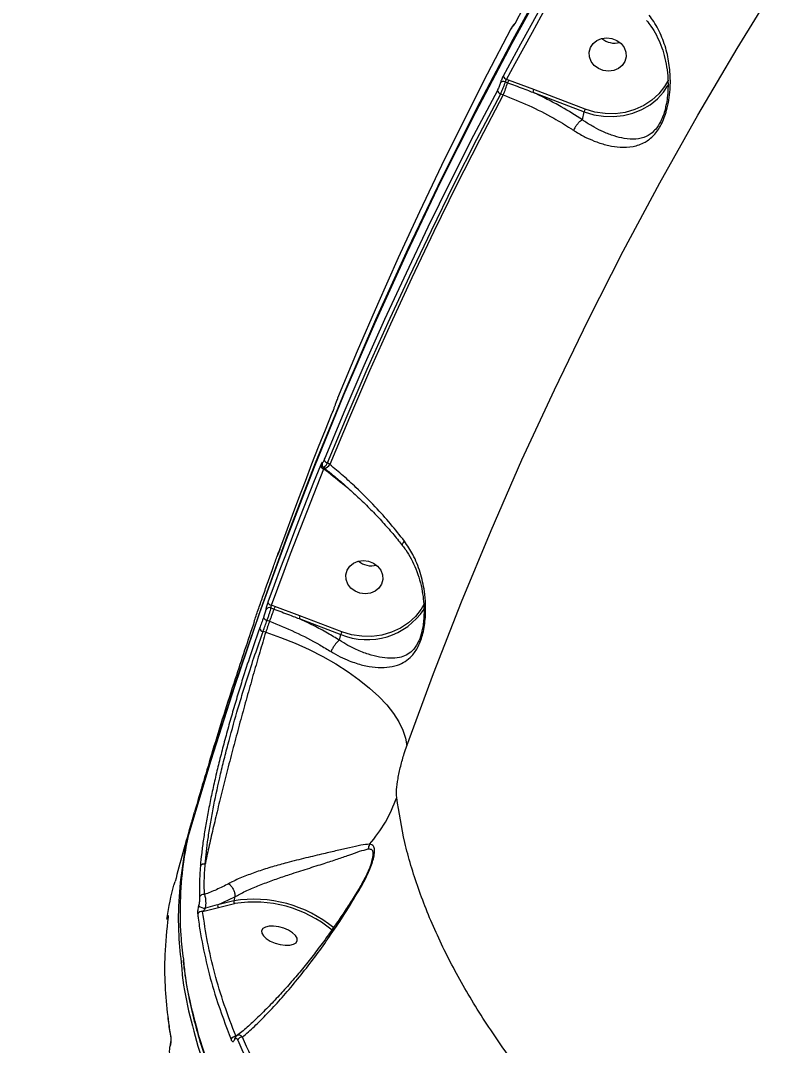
# Model space of a CAD drawing. Header units: millimetres. Extents: x -6879 to 7341, y -8047 to 7187.
# Drawn here: x -1430 to -1243.7, y 3302.8 to 3551.1 of the extents above; entities that cross this region are included whole.
import ezdxf

# ---------------------------------------------------------------- set-up
doc = ezdxf.new("R2010")
doc.units = ezdxf.units.MM
for name, color, linetype in [('DIKOM_ОБЪЕКТ', 7, 'Continuous'), ('DIKOM_РАЗМЕР_ЗОНА', 7, 'Continuous'), ('DIKOM_РАЗМЕР_ОБЪЕКТА', 7, 'Continuous')]:
    doc.layers.add(name, color=color, linetype=linetype)
doc.styles.add('style1', font='arial.ttf', dxfattribs={"width": 0.8})
doc.dimstyles.new('1-50', dxfattribs={"dimtxt": 300, "dimasz": 200, "dimexe": 100, "dimexo": 0, "dimgap": 100, "dimtad": 0, "dimdec": 0, "dimtxsty": 'style1', "dimcen": 0, "dimclrd": 7, "dimclre": 7, "dimadec": 1, "dimazin": 2, "dimtfac": 1, "dimtdec": 0, "dimtmove": 1, "dimatfit": 3, "dimfxl": 0, "dimlwd": 25, "dimlwe": 18, "dimarcsym": 0})

# ---------------------------------------------------------------- blocks, each defined once
blk = doc.blocks.new('*D20')
at = {"layer": 'Defpoints', "color": 0, "transparency": 16777216}
for p in [(-335.47, 4138.44), (-5198.79, -5966.88), (-1568.13, -5966.88)]:
    blk.add_point(p, dxfattribs=at)
at = {"layer": 'DIKOM_РАЗМЕР_ОБЪЕКТА', "color": 7, "lineweight": 18, "transparency": 16777216}
for p, q in [((-335.47, 4138.44), (-5298.79, 4138.44)), ((-1568.13, -5966.88), (-5298.79, -5966.88))]:
    blk.add_line(p, q, dxfattribs=at)
at = {"layer": 'DIKOM_РАЗМЕР_ОБЪЕКТА', "color": 7, "lineweight": 25, "transparency": 16777216}
for p, q in [((-5198.79, 3938.44), (-5198.79, -81.84)), ((-5198.79, -5766.88), (-5198.79, -1161.62))]:
    blk.add_line(p, q, dxfattribs=at)
at = {"layer": 'DIKOM_РАЗМЕР_ОБЪЕКТА', "color": 7, "transparency": 16777216}
for points in [[(-5232.12, 3938.44), (-5165.46, 3938.44), (-5198.79, 4138.44)], [(-5232.12, -5766.88), (-5165.46, -5766.88), (-5198.79, -5966.88)]]:
    blk.add_solid(points, dxfattribs=at)
at = {"layer": 'DIKOM_РАЗМЕР_ОБЪЕКТА', "color": 0, "transparency": 16777216, "insert": (-5198.79, -621.73), "char_height": 300, "attachment_point": 5, "rotation": 90, "style": 'style1'}
blk.add_mtext('10100', dxfattribs=at)
blk = doc.blocks.new('*D19')
at = {"layer": 'Defpoints', "color": 0, "transparency": 16777216}
for p in [(5624.04, 6094.27), (-4435.35, 2864.29), (5624.04, -2640.11)]:
    blk.add_point(p, dxfattribs=at)
at = {"layer": 'DIKOM_РАЗМЕР_ОБЪЕКТА', "color": 7, "lineweight": 18, "transparency": 16777216}
for p, q in [((-4435.35, 2864.29), (-4435.35, 6194.27)), ((5624.04, -2640.11), (5624.04, 6194.27))]:
    blk.add_line(p, q, dxfattribs=at)
at = {"layer": 'DIKOM_РАЗМЕР_ОБЪЕКТА', "color": 7, "lineweight": 25, "transparency": 16777216}
for p, q in [((-4235.35, 6094.27), (2113.67, 6094.27)), ((5424.04, 6094.27), (3193.46, 6094.27))]:
    blk.add_line(p, q, dxfattribs=at)
at = {"layer": 'DIKOM_РАЗМЕР_ОБЪЕКТА', "color": 7, "transparency": 16777216}
for points in [[(-4235.35, 6127.6), (-4235.35, 6060.94), (-4435.35, 6094.27)], [(5424.04, 6127.6), (5424.04, 6060.94), (5624.04, 6094.27)]]:
    blk.add_solid(points, dxfattribs=at)
at = {"layer": 'DIKOM_РАЗМЕР_ОБЪЕКТА', "color": 0, "transparency": 16777216, "insert": (2653.56, 6094.27), "char_height": 300, "attachment_point": 5, "style": 'style1'}
blk.add_mtext('10100', dxfattribs=at)
blk = doc.blocks.new('*D18')
at = {"layer": 'Defpoints', "color": 0, "transparency": 16777216}
for p in [(-342.29, 5666.7), (-6681.79, -8047.27), (-1651.48, -8047.27)]:
    blk.add_point(p, dxfattribs=at)
at = {"layer": 'DIKOM_РАЗМЕР_ЗОНА', "color": 7, "lineweight": 18, "transparency": 16777216}
for p, q in [((-342.29, 5666.7), (-6781.79, 5666.7)), ((-1651.48, -8047.27), (-6781.79, -8047.27))]:
    blk.add_line(p, q, dxfattribs=at)
at = {"layer": 'DIKOM_РАЗМЕР_ЗОНА', "color": 7, "lineweight": 25, "transparency": 16777216}
for p, q in [((-6681.79, 5466.7), (-6681.79, -340.84)), ((-6681.79, -7847.27), (-6681.79, -1420.62))]:
    blk.add_line(p, q, dxfattribs=at)
at = {"layer": 'DIKOM_РАЗМЕР_ЗОНА', "color": 7, "transparency": 16777216}
for points in [[(-6715.12, 5466.7), (-6648.46, 5466.7), (-6681.79, 5666.7)], [(-6715.12, -7847.27), (-6648.46, -7847.27), (-6681.79, -8047.27)]]:
    blk.add_solid(points, dxfattribs=at)
at = {"layer": 'DIKOM_РАЗМЕР_ЗОНА', "color": 0, "transparency": 16777216, "insert": (-6681.79, -880.73), "char_height": 300, "attachment_point": 5, "rotation": 90, "style": 'style1'}
blk.add_mtext('13700', dxfattribs=at)
blk = doc.blocks.new('*D17')
at = {"layer": 'Defpoints', "color": 0, "transparency": 16777216}
for p in [(-5935.35, 6990.27), (-5935.35, 998.27), (7340.79, -2830.86)]:
    blk.add_point(p, dxfattribs=at)
at = {"layer": 'DIKOM_РАЗМЕР_ЗОНА', "color": 7, "lineweight": 18, "transparency": 16777216}
for p, q in [((-5935.35, 998.27), (-5935.35, 7090.27)), ((7340.79, -2830.86), (7340.79, 7090.27))]:
    blk.add_line(p, q, dxfattribs=at)
at = {"layer": 'DIKOM_РАЗМЕР_ЗОНА', "color": 7, "lineweight": 25, "transparency": 16777216}
for p, q in [((-5735.35, 6990.27), (2016.67, 6990.27)), ((7140.79, 6990.27), (3096.46, 6990.27))]:
    blk.add_line(p, q, dxfattribs=at)
at = {"layer": 'DIKOM_РАЗМЕР_ЗОНА', "color": 7, "transparency": 16777216}
for points in [[(-5735.35, 7023.6), (-5735.35, 6956.94), (-5935.35, 6990.27)], [(7140.79, 7023.6), (7140.79, 6956.94), (7340.79, 6990.27)]]:
    blk.add_solid(points, dxfattribs=at)
at = {"layer": 'DIKOM_РАЗМЕР_ЗОНА', "color": 0, "transparency": 16777216, "insert": (2556.56, 6990.27), "char_height": 300, "attachment_point": 5, "style": 'style1'}
blk.add_mtext('13300', dxfattribs=at)

msp = doc.modelspace()

# ---------------------------------------------------------------- linework, layer by layer
at = {"layer": 'DIKOM_ОБЪЕКТ', "color": 7, "linetype": 'Continuous', "lineweight": 15}
for p, q in [((-1312.53, 3536.24), (-1311.98, 3536.03)), ((-1311.77, 3536.62), (-1312.25, 3536.81)), ((-1305.67, 3534.35), (-1311.77, 3536.62)), ((-1313.66, 3533.32), (-1313.04, 3533.08)), ((-1305.9, 3533.72), (-1293.44, 3528.98)), ((-1293.21, 3529.61), (-1305.67, 3534.35)), ((-1293.87, 3527.05), (-1293.44, 3528.98)), ((-1356.35, 3444.97), (-1356.42, 3444.81)), ((-1355.07, 3443.53), (-1355.61, 3443.95)), ((-1356.56, 3442.81), (-1356.36, 3442.65)), ((-1356.55, 3442.78), (-1356.54, 3442.79)), ((-1356.36, 3442.65), (-1356.36, 3442.65)), ((-1351.41, 3438.47), (-1350.95, 3438.12)), ((-1367.43, 3422.37), (-1367.49, 3422.22)), ((-1368.39, 3409.12), (-1369.22, 3409.43)), ((-1362.31, 3406.85), (-1368.39, 3409.12)), ((-1369.33, 3408.8), (-1368.6, 3408.53)), ((-1352.19, 3403), (-1362.31, 3406.85)), ((-1370.28, 3405.81), (-1369.66, 3405.58)), ((-1362.53, 3406.21), (-1352.41, 3402.37)), ((-1370.61, 3402.94), (-1371.25, 3403.12)), ((-1352.73, 3400.97), (-1352.41, 3402.37)), ((-1389.07, 3354.79), (-1387.86, 3359.32)), ((-1388.42, 3357.46), (-1388.52, 3357.13)), ((-1389.07, 3354.79), (-1389.08, 3354.75)), ((-1389.28, 3353.86), (-1389.27, 3353.91)), ((-1344.96, 3347.41), (-1345, 3347.26)), ((-1382.24, 3336.87), (-1378.07, 3338.84)), ((-1378.36, 3337.83), (-1382.24, 3336.87)), ((-1382.02, 3336.2), (-1378.14, 3337.16)), ((-1378.07, 3338.84), (-1378.36, 3337.83)), ((-1378.07, 3338.84), (-1378.07, 3338.84)), ((-1385.89, 3335.26), (-1382.02, 3336.2)), ((-1393.72, 3302.94), (-1393.71, 3302.88))]:
    msp.add_line(p, q, dxfattribs=at)
at = {"layer": 'DIKOM_ОБЪЕКТ', "color": 7, "linetype": 'Continuous', "lineweight": 15, "flags": 128}
for points in [[(-1310.19, 3550.41), (-1308.12, 3554.25), (-1306.03, 3558.09), (-1303.92, 3561.92), (-1301.8, 3565.74), (-1299.66, 3569.55), (-1297.5, 3573.35), (-1295.33, 3577.14), (-1293.13, 3580.93)], [(-1295.99, 3568.17), (-1298.19, 3564.39), (-1300.36, 3560.59), (-1302.52, 3556.79), (-1304.66, 3552.98), (-1306.78, 3549.16), (-1308.89, 3545.33), (-1310.98, 3541.5), (-1313.05, 3537.65)], [(-1312.25, 3536.81), (-1310.18, 3540.65), (-1308.09, 3544.48), (-1305.99, 3548.3), (-1303.86, 3552.12), (-1301.72, 3555.93), (-1299.57, 3559.73), (-1297.39, 3563.52), (-1295.2, 3567.3)], [(-1301.56, 3563.11), (-1310.71, 3546.51), (-1319.53, 3529.75), (-1328.01, 3512.85), (-1336.17, 3495.8), (-1343.98, 3478.61), (-1351.46, 3461.28), (-1358.6, 3443.83), (-1365.39, 3426.25), (-1371.83, 3408.55), (-1377.93, 3390.74), (-1383.68, 3372.82), (-1389.07, 3354.79)], [(-1389.27, 3353.91), (-1383.87, 3371.94), (-1378.13, 3389.86), (-1372.03, 3407.67), (-1365.58, 3425.37), (-1358.79, 3442.95), (-1351.66, 3460.4), (-1344.18, 3477.73), (-1336.36, 3494.92), (-1328.21, 3511.97), (-1319.72, 3528.87), (-1310.9, 3545.63), (-1301.75, 3562.23)], [(-1336.42, 3375.41), (-1329.97, 3392.91), (-1323.16, 3410.3), (-1316.01, 3427.56), (-1308.51, 3444.69), (-1300.66, 3461.67), (-1292.48, 3478.52), (-1283.95, 3495.21), (-1275.09, 3511.75), (-1265.89, 3528.13), (-1256.37, 3544.34), (-1246.51, 3560.39)], [(-1353.1, 3459.67), (-1348.35, 3471.06), (-1343.47, 3482.39), (-1338.43, 3493.66), (-1333.26, 3504.87), (-1327.93, 3516.03), (-1322.47, 3527.12), (-1316.86, 3538.15), (-1311.11, 3549.12)], [(-1289.97, 3539.45), (-1290.97, 3540.21), (-1291.71, 3541.17), (-1292.13, 3542.28), (-1292.2, 3543.43), (-1291.9, 3544.53), (-1291.26, 3545.5), (-1290.34, 3546.26), (-1289.21, 3546.74), (-1287.96, 3546.9), (-1286.69, 3546.74), (-1285.51, 3546.26), (-1284.5, 3545.51), (-1283.76, 3544.54), (-1283.34, 3543.44), (-1283.28, 3542.29), (-1283.58, 3541.18), (-1284.21, 3540.21), (-1285.13, 3539.46), (-1286.26, 3538.98), (-1287.52, 3538.81), (-1288.79, 3538.98), (-1289.97, 3539.45)], [(-1273.01, 3536.76), (-1273.93, 3535.1), (-1275.33, 3533.32), (-1277.02, 3531.77), (-1278.98, 3530.48), (-1281.14, 3529.5), (-1283.47, 3528.84), (-1285.9, 3528.51), (-1288.37, 3528.54), (-1290.83, 3528.91), (-1293.21, 3529.61)], [(-1314.47, 3534.16), (-1320.22, 3523.2), (-1325.82, 3512.17), (-1331.29, 3501.07), (-1336.61, 3489.92), (-1341.79, 3478.7), (-1346.82, 3467.43), (-1351.71, 3456.1), (-1356.45, 3444.71)], [(-1355.61, 3443.95), (-1350.87, 3455.32), (-1345.99, 3466.64), (-1340.96, 3477.91), (-1335.79, 3489.11), (-1330.47, 3500.26), (-1325.01, 3511.34), (-1319.41, 3522.36), (-1313.66, 3533.32)], [(-1293.44, 3528.98), (-1291.11, 3528.28), (-1288.71, 3527.89), (-1286.29, 3527.83), (-1283.91, 3528.08), (-1281.61, 3528.65), (-1279.44, 3529.52), (-1277.45, 3530.68), (-1275.69, 3532.1), (-1274.19, 3533.74), (-1273.12, 3535.34)], [(-1313.04, 3533.08), (-1318.8, 3522.11), (-1324.42, 3511.06), (-1329.89, 3499.96), (-1335.21, 3488.79), (-1340.4, 3477.56), (-1345.43, 3466.27), (-1350.33, 3454.93), (-1355.07, 3443.53)], [(-1367.21, 3422.93), (-1365.68, 3427.09), (-1364.14, 3431.24), (-1362.58, 3435.39), (-1361, 3439.53), (-1359.4, 3443.67), (-1357.78, 3447.79), (-1356.14, 3451.91), (-1354.48, 3456.03)], [(-1357.34, 3443.27), (-1359, 3439.16), (-1360.64, 3435.04), (-1362.26, 3430.91), (-1363.86, 3426.77), (-1365.44, 3422.63), (-1367, 3418.49), (-1368.55, 3414.33), (-1370.07, 3410.17)], [(-1369.22, 3409.43), (-1367.7, 3413.59), (-1366.15, 3417.74), (-1364.59, 3421.88), (-1363.01, 3426.02), (-1361.41, 3430.15), (-1359.79, 3434.27), (-1358.16, 3438.39), (-1356.5, 3442.5)], [(-1368.74, 3418.81), (-1368.62, 3419.14), (-1368.5, 3419.48), (-1368.38, 3419.82), (-1368.26, 3420.16), (-1368.14, 3420.49), (-1368.02, 3420.83), (-1367.9, 3421.17), (-1367.78, 3421.5)], [(-1348.95, 3412.84), (-1349.95, 3413.59), (-1350.69, 3414.56), (-1351.11, 3415.67), (-1351.18, 3416.82), (-1350.88, 3417.92), (-1350.24, 3418.89), (-1349.32, 3419.65), (-1348.19, 3420.13), (-1346.94, 3420.29), (-1345.67, 3420.13), (-1344.49, 3419.65), (-1343.48, 3418.9), (-1342.74, 3417.93), (-1342.32, 3416.83), (-1342.26, 3415.68), (-1342.56, 3414.57), (-1343.19, 3413.6), (-1344.11, 3412.85), (-1345.24, 3412.37), (-1346.5, 3412.2), (-1347.76, 3412.37), (-1348.95, 3412.84)], [(-1332.17, 3409.77), (-1332.91, 3408.49), (-1334.31, 3406.71), (-1336, 3405.16), (-1337.96, 3403.87), (-1340.12, 3402.89), (-1342.45, 3402.23), (-1344.88, 3401.9), (-1347.35, 3401.93), (-1349.81, 3402.29), (-1352.19, 3403)], [(-1371.13, 3406.55), (-1371.25, 3406.21), (-1371.37, 3405.87), (-1371.49, 3405.54), (-1371.62, 3405.2), (-1371.74, 3404.86), (-1371.86, 3404.53), (-1371.98, 3404.19), (-1372.1, 3403.85)], [(-1371.25, 3403.12), (-1371.12, 3403.45), (-1371, 3403.79), (-1370.88, 3404.13), (-1370.76, 3404.46), (-1370.64, 3404.8), (-1370.52, 3405.14), (-1370.4, 3405.47), (-1370.28, 3405.81)], [(-1369.66, 3405.58), (-1369.78, 3405.25), (-1369.9, 3404.92), (-1370.02, 3404.59), (-1370.14, 3404.26), (-1370.25, 3403.93), (-1370.37, 3403.6), (-1370.49, 3403.27), (-1370.61, 3402.94)], [(-1370.61, 3402.94), (-1367.01, 3401.67), (-1363.48, 3400.25), (-1360.04, 3398.69), (-1356.75, 3397.01), (-1353.61, 3395.23), (-1350.66, 3393.35), (-1347.93, 3391.4), (-1345.45, 3389.4), (-1343.23, 3387.36), (-1341.29, 3385.31), (-1339.66, 3383.25), (-1338.35, 3381.21), (-1337.37, 3379.22), (-1336.72, 3377.27), (-1336.42, 3375.41)], [(-1389.08, 3354.75), (-1389.11, 3354.59), (-1389.11, 3354.48)], [(-1389.07, 3354.79), (-1389.07, 3354.7), (-1389.06, 3354.65)], [(-1371.63, 3330.6), (-1371.58, 3330), (-1371.18, 3329.35), (-1370.47, 3328.7), (-1369.5, 3328.11), (-1368.35, 3327.63), (-1367.11, 3327.29), (-1365.89, 3327.12), (-1364.79, 3327.14), (-1363.88, 3327.34), (-1363.25, 3327.71), (-1362.95, 3328.22), (-1363, 3328.82), (-1363.4, 3329.48), (-1364.12, 3330.12), (-1365.09, 3330.71), (-1366.24, 3331.2), (-1367.47, 3331.54), (-1368.69, 3331.7), (-1369.8, 3331.69), (-1370.7, 3331.48), (-1371.33, 3331.11), (-1371.63, 3330.6)]]:
    msp.add_lwpolyline(points, dxfattribs=at)
at = {"layer": 'DIKOM_ОБЪЕКТ', "color": 7, "linetype": 'Continuous', "lineweight": 15}
for centre, radius, start, end in [((-1309.81, 3549.33), 0.949, 128.8466, 152.5039), ((-1286.01, 3550.57), 4.96, 230.4895, 284.2233), ((-1312.94, 3535.31), 1.01, 66.3207, 144.2625), ((-1311.9, 3537.94), 1.18, 193.9167, 253.1865), ((-1338.36, 3543.87), 27.51, 336.9261, 343.459), ((-1306.65, 3534.45), 5.56, 156.9428, 163.4097), ((-1313.32, 3534.45), 1.18, 194.3131, 253.2071), ((-1301.21, 3532.42), 4.86, 156.6034, 164.5165), ((-1288.78, 3527.69), 4.83, 156.5761, 164.5446), ((-1356.04, 3443.66), 0.916, 158.993, 179.2405), ((-1355.4, 3445.02), 1.09, 196.1897, 259.0131), ((-1356.3, 3443.57), 1.08, 195.8615, 259.3314), ((-1356.16, 3443.65), 0.954, 170.3268, 246.039), ((-1356.8, 3444.68), 2.08, 282.4106, 326.3301), ((-1344.99, 3423.96), 4.96, 230.4934, 284.2194), ((-1369.06, 3410.47), 1.05, 196.5386, 261.4233), ((-1363.36, 3406.97), 5.47, 156.9094, 163.4839), ((-1369.73, 3407.89), 0.993, 66.2214, 151.9358), ((-1394.99, 3416.37), 27.53, 336.9247, 343.4523), ((-1357.81, 3404.9), 4.9, 156.6344, 164.4855), ((-1346.05, 3417.7), 16.6, 247.4648, 326.4103), ((-1370.12, 3406.85), 1.05, 196.9407, 261.4497), ((-1371.09, 3404.16), 1.05, 197.0273, 261.5982), ((-1347.7, 3401.06), 4.9, 156.6342, 164.4862), ((-1372.03, 3374.5), 35.13, 319.201, 340.7262), ((-1388.31, 3353.65), 1, 163.8887, 167.6601), ((-1343.11, 3350.26), 2.66, 151.1715, 176.7681), ((-1385.57, 3345.73), 1.03, 73.7393, 149.2993), ((-1385.66, 3338.38), 1.04, 78.1677, 157.6663), ((-1377.73, 3337.66), 0.645, 164.8366, 231.1109), ((-1373.51, 3307.54), 30.68, 50.7377, 99.0812), ((-1373.42, 3307.91), 29.64, 50.4414, 99.1622), ((-1386.12, 3334.24), 1.04, 77.2197, 159.813), ((-1385.37, 3338.37), 2.28, 228.5035, 274.0152), ((-1381.62, 3336.7), 0.645, 164.8066, 231.104), ((-1392.83, 3304.74), 0.778, 164.5204, 190.4718), ((-1377.95, 3303.87), 1.11, 82.6375, 160.3681), ((-1376.33, 3303.71), 1.12, 85.1388, 160.3672), ((-1377.78, 3304.26), 0.406, 160.5449, 194.0958)]:
    msp.add_arc(centre, radius, start, end, dxfattribs=at)
for points, knots in [([(-1296, 3524.5), (-1295.79, 3524.36), (-1294.74, 3523.69), (-1292.83, 3522.66), (-1290.18, 3521.54), (-1287.45, 3520.75), (-1284.5, 3520.33), (-1281.56, 3520.45), (-1278.84, 3521.37), (-1276.87, 3522.87), (-1275.58, 3524.47), (-1274.72, 3525.9), (-1273.99, 3527.55), (-1273.35, 3529.53), (-1272.86, 3531.82), (-1272.51, 3534.94), (-1272.53, 3538.66), (-1273.17, 3542.92), (-1274.46, 3547.04), (-1276.06, 3550.2), (-1277.3, 3551.85), (-1277.67, 3552.35)], [0, 0, 0, 0, 0.013454, 0.066322, 0.119233, 0.183274, 0.24735, 0.32648, 0.405366, 0.467861, 0.499096, 0.530304, 0.561442, 0.592623, 0.634514, 0.676489, 0.748086, 0.81976, 0.893958, 0.968065, 1, 1, 1, 1]), ([(-1278.31, 3551.08), (-1277.94, 3550.63), (-1277.04, 3549.52), (-1275.88, 3547.52), (-1274.79, 3545.14), (-1273.97, 3542.57), (-1273.39, 3539.85), (-1273.11, 3537.16), (-1273.08, 3534.67), (-1273.26, 3532.51), (-1273.47, 3531.06), (-1273.66, 3530.35), (-1273.68, 3530.25)], [0, 0, 0, 0, 0.080647, 0.19777, 0.318373, 0.441827, 0.56925, 0.698845, 0.808445, 0.902338, 0.986928, 1, 1, 1, 1]), ([(-1310.28, 3550.25), (-1310.28, 3550.25), (-1310.35, 3550.22), (-1310.45, 3550.13), (-1310.57, 3550.02), (-1310.69, 3549.86), (-1310.85, 3549.61), (-1311.03, 3549.28), (-1311.14, 3549.07), (-1311.16, 3549.03)], [0, 0, 0, 0, 0.008349, 0.115406, 0.210352, 0.326819, 0.609858, 0.94002, 1, 1, 1, 1]), ([(-1311.11, 3549.12), (-1311.04, 3549.24), (-1310.9, 3549.5), (-1310.75, 3549.75), (-1310.66, 3549.86), (-1310.64, 3549.82), (-1310.65, 3549.77), (-1310.65, 3549.76)], [0, 0, 0, 0, 0.240639, 0.481373, 0.721653, 0.961129, 1, 1, 1, 1]), ([(-1310.65, 3549.76), (-1310.65, 3549.76), (-1310.66, 3549.7), (-1310.65, 3549.67), (-1310.56, 3549.78), (-1310.4, 3550.03), (-1310.26, 3550.28), (-1310.19, 3550.41)], [0, 0, 0, 0, 0.038521, 0.27813, 0.518331, 0.759253, 1, 1, 1, 1]), ([(-1310.17, 3550.45), (-1310.19, 3550.42), (-1310.26, 3550.28), (-1310.36, 3550.1), (-1310.44, 3549.97), (-1310.47, 3549.93), (-1310.47, 3549.94), (-1310.47, 3549.94)], [0, 0, 0, 0, 0.08462, 0.498464, 0.796955, 0.974393, 1, 1, 1, 1]), ([(-1313.76, 3535.91), (-1313.79, 3535.8), (-1313.85, 3535.58), (-1314.01, 3535.14), (-1314.21, 3534.67), (-1314.37, 3534.34), (-1314.45, 3534.18), (-1314.47, 3534.16)], [0, 0, 0, 0, 0.239389, 0.478665, 0.71793, 0.957716, 1, 1, 1, 1]), ([(-1313.05, 3537.65), (-1313.06, 3537.63), (-1313.15, 3537.47), (-1313.31, 3537.14), (-1313.51, 3536.68), (-1313.67, 3536.23), (-1313.73, 3536.02), (-1313.76, 3535.91)], [0, 0, 0, 0, 0.042655, 0.282466, 0.521625, 0.760791, 1, 1, 1, 1]), ([(-1313.66, 3533.32), (-1313.64, 3533.36), (-1313.51, 3533.63), (-1313.26, 3534.18), (-1312.95, 3534.96), (-1312.68, 3535.7), (-1312.58, 3536.06), (-1312.53, 3536.24)], [0, 0, 0, 0, 0.042261, 0.281972, 0.521256, 0.760626, 1, 1, 1, 1]), ([(-1312.53, 3536.24), (-1312.52, 3536.28), (-1312.51, 3536.35), (-1312.44, 3536.5), (-1312.36, 3536.65), (-1312.29, 3536.75), (-1312.25, 3536.8), (-1312.25, 3536.81)], [0, 0, 0, 0, 0.236921, 0.474256, 0.713828, 0.956527, 1, 1, 1, 1]), ([(-1311.98, 3536.03), (-1311.67, 3535.92), (-1310.12, 3535.33), (-1308.08, 3534.57), (-1306.37, 3533.9), (-1305.9, 3533.72)], [0, 0, 0, 0, 0.153336, 0.766586, 1, 1, 1, 1]), ([(-1293.87, 3527.05), (-1295.54, 3528.11), (-1298.26, 3529.83), (-1302.35, 3532.03), (-1304.71, 3533.15), (-1305.9, 3533.72)], [0, 0, 0, 0, 0.442696, 0.720163, 1, 1, 1, 1]), ([(-1313.04, 3533.08), (-1310.97, 3532.26), (-1306.76, 3530.58), (-1301.29, 3527.76), (-1297.77, 3525.66), (-1296.23, 3524.65), (-1296, 3524.5)], [0, 0, 0, 0, 0.343502, 0.69694, 0.954533, 1, 1, 1, 1]), ([(-1273.68, 3530.25), (-1273.72, 3530.03), (-1273.87, 3529.28), (-1274.29, 3528.01), (-1275.03, 3526.25), (-1275.84, 3525.05), (-1276.99, 3523.82), (-1278.55, 3522.78), (-1280.92, 3522.26), (-1283.52, 3522.43), (-1286.14, 3523.07), (-1288.58, 3524), (-1290.98, 3525.19), (-1292.72, 3526.24), (-1293.67, 3526.91), (-1293.87, 3527.04), (-1293.87, 3527.04)], [0, 0, 0, 0, 0.019823, 0.06745, 0.116907, 0.194293, 0.213335, 0.313253, 0.442986, 0.577778, 0.686378, 0.796837, 0.886293, 0.977352, 0.999945, 1, 1, 1, 1]), ([(-1293.87, 3527.04), (-1294.03, 3526.96), (-1294.34, 3526.78), (-1294.88, 3526.26), (-1295.39, 3525.61), (-1295.74, 3525.03), (-1295.93, 3524.66), (-1295.98, 3524.54), (-1296, 3524.5)], [0, 0, 0, 0, 0.2205017, 0.440954, 0.6614596, 0.8819372, 0.9635445, 1, 1, 1, 1]), ([(-1293.87, 3527.04), (-1293.87, 3527.04), (-1293.87, 3527.04), (-1293.87, 3527.05), (-1293.87, 3527.05)], [0, 0, 0, 0, 0.699838, 1, 1, 1, 1]), ([(-1353.79, 3457.85), (-1353.75, 3457.95), (-1353.68, 3458.16), (-1353.52, 3458.59), (-1353.34, 3459.06), (-1353.19, 3459.43), (-1353.11, 3459.62), (-1353.1, 3459.67)], [0, 0, 0, 0, 0.224946, 0.449573, 0.680314, 0.923805, 1, 1, 1, 1]), ([(-1354.48, 3456.03), (-1354.45, 3456.09), (-1354.36, 3456.31), (-1354.27, 3456.55), (-1354.2, 3456.73)], [0, 0, 0, 0, 0.287977, 1, 1, 1, 1]), ([(-1354.2, 3456.73), (-1354.15, 3456.86), (-1354.05, 3457.14), (-1353.9, 3457.54), (-1353.83, 3457.75), (-1353.79, 3457.85)], [0, 0, 0, 0, 0.298599, 0.649049, 1, 1, 1, 1]), ([(-1356.9, 3443.99), (-1356.9, 3444.03), (-1356.91, 3444.1), (-1356.99, 3444.02), (-1357.06, 3443.88), (-1357.1, 3443.81)], [0, 0, 0, 0, 0.351059, 0.701447, 1, 1, 1, 1]), ([(-1356.45, 3444.71), (-1356.51, 3444.57), (-1356.64, 3444.28), (-1356.78, 3444), (-1356.88, 3443.88), (-1356.89, 3443.96), (-1356.9, 3443.99)], [0, 0, 0, 0, 0.256616, 0.513731, 0.761236, 1, 1, 1, 1]), ([(-1356.55, 3442.83), (-1356.54, 3442.82), (-1356.52, 3442.75), (-1356.33, 3442.9), (-1356.02, 3443.28), (-1355.74, 3443.73), (-1355.61, 3443.95)], [0, 0, 0, 0, 0.080121, 0.382684, 0.693073, 1, 1, 1, 1]), ([(-1357.1, 3443.81), (-1357.12, 3443.77), (-1357.19, 3443.63), (-1357.28, 3443.42), (-1357.34, 3443.27)], [0, 0, 0, 0, 0.287955, 1, 1, 1, 1]), ([(-1356.95, 3443.68), (-1356.96, 3443.65), (-1356.96, 3443.54), (-1356.92, 3443.31), (-1356.79, 3443.02), (-1356.64, 3442.89), (-1356.56, 3442.82)], [0, 0, 0, 0, 0.121977, 0.4161365, 0.7098945, 1, 1, 1, 1]), ([(-1356.5, 3442.5), (-1356.51, 3442.57), (-1356.53, 3442.68), (-1356.54, 3442.76), (-1356.55, 3442.78)], [0, 0, 0, 0, 0.720755, 1, 1, 1, 1]), ([(-1356.5, 3442.5), (-1356.33, 3442.37), (-1354.63, 3441.03), (-1352.94, 3439.69), (-1351.41, 3438.47)], [0, 0, 0, 0, 0.097407, 1, 1, 1, 1]), ([(-1356.37, 3442.63), (-1355.68, 3442.09), (-1354.02, 3440.78), (-1351.42, 3438.56), (-1348.58, 3436), (-1345.84, 3433.34), (-1343.2, 3430.62), (-1340.72, 3427.86), (-1338.78, 3425.6), (-1337.75, 3424.26), (-1337.43, 3423.85)], [0, 0, 0, 0, 0.098765, 0.239431, 0.380424, 0.521209, 0.661398, 0.80069, 0.938886, 1, 1, 1, 1]), ([(-1337, 3424.99), (-1338.1, 3426.39), (-1340.31, 3429.19), (-1344.25, 3433.57), (-1348.14, 3437.46), (-1351.85, 3440.85), (-1354, 3442.63), (-1355.07, 3443.53)], [0, 0, 0, 0, 0.210651, 0.424751, 0.676214, 0.837401, 1, 1, 1, 1]), ([(-1354.78, 3398.22), (-1354.04, 3397.79), (-1352.56, 3396.93), (-1349.96, 3395.79), (-1347.08, 3394.86), (-1344.02, 3394.35), (-1341.21, 3394.32), (-1338.81, 3394.81), (-1336.81, 3395.73), (-1335.1, 3397.14), (-1333.82, 3398.97), (-1332.99, 3400.94), (-1332.47, 3402.64), (-1332.11, 3404.5), (-1331.85, 3406.86), (-1331.81, 3409.66), (-1332.15, 3413.36), (-1333.08, 3417.45), (-1334.69, 3421.58), (-1336.28, 3423.93), (-1337, 3424.99)], [0, 0, 0, 0, 0.045078, 0.090183, 0.158889, 0.227684, 0.298402, 0.369114, 0.425048, 0.48082, 0.540821, 0.571384, 0.601955, 0.634467, 0.66703, 0.719847, 0.772771, 0.852885, 0.932987, 1, 1, 1, 1]), ([(-1337.38, 3423.87), (-1337.42, 3423.92), (-1337.51, 3424.05), (-1337.39, 3424.42), (-1337.17, 3424.77), (-1337.02, 3424.96), (-1337, 3424.99)], [0, 0, 0, 0, 0.261357, 0.619709, 0.938929, 1, 1, 1, 1]), ([(-1367.36, 3422.51), (-1367.36, 3422.51), (-1367.38, 3422.48), (-1367.42, 3422.43), (-1367.44, 3422.37), (-1367.47, 3422.32), (-1367.51, 3422.21), (-1367.6, 3421.98), (-1367.75, 3421.59), (-1367.83, 3421.35), (-1367.86, 3421.28)], [0, 0, 0, 0, 0.000303, 0.06015, 0.101107, 0.147415, 0.241806, 0.588091, 0.877719, 1, 1, 1, 1]), ([(-1367.78, 3421.5), (-1367.73, 3421.64), (-1367.63, 3421.91), (-1367.53, 3422.18), (-1367.48, 3422.3), (-1367.48, 3422.28), (-1367.49, 3422.22), (-1367.49, 3422.22)], [0, 0, 0, 0, 0.240477, 0.481016, 0.721883, 0.96282, 1, 1, 1, 1]), ([(-1367.49, 3422.22), (-1367.5, 3422.21), (-1367.51, 3422.16), (-1367.51, 3422.13), (-1367.46, 3422.26), (-1367.36, 3422.52), (-1367.26, 3422.79), (-1367.21, 3422.93)], [0, 0, 0, 0, 0.037306, 0.278178, 0.519002, 0.759565, 1, 1, 1, 1]), ([(-1367.2, 3422.94), (-1367.21, 3422.92), (-1367.28, 3422.74), (-1367.37, 3422.49), (-1367.44, 3422.31), (-1367.46, 3422.26), (-1367.46, 3422.26), (-1367.46, 3422.26)], [0, 0, 0, 0, 0.070492, 0.487044, 0.81372, 0.993089, 1, 1, 1, 1]), ([(-1337.44, 3423.83), (-1337.18, 3423.51), (-1336.39, 3422.53), (-1335.3, 3420.66), (-1334.16, 3418.23), (-1333.27, 3415.6), (-1332.66, 3412.95), (-1332.33, 3410.45), (-1332.21, 3408.24), (-1332.27, 3406.28), (-1332.45, 3404.61), (-1332.65, 3403.64), (-1332.74, 3403.22)], [0, 0, 0, 0, 0.058808, 0.179299, 0.304876, 0.435652, 0.567001, 0.679255, 0.778027, 0.864544, 0.940146, 1, 1, 1, 1]), ([(-1373.41, 3405.48), (-1373.37, 3405.59), (-1373.04, 3406.58), (-1372.31, 3408.69), (-1371.22, 3411.82), (-1370.03, 3415.19), (-1369.17, 3417.6), (-1368.74, 3418.81)], [0, 0, 0, 0, 0.029487, 0.268632, 0.50779, 0.75389, 1, 1, 1, 1]), ([(-1370.07, 3410.17), (-1370.08, 3410.15), (-1370.14, 3409.99), (-1370.25, 3409.64), (-1370.4, 3409.16), (-1370.53, 3408.7), (-1370.58, 3408.47), (-1370.6, 3408.36)], [0, 0, 0, 0, 0.037236, 0.277842, 0.518568, 0.759208, 1, 1, 1, 1]), ([(-1369.33, 3408.8), (-1369.32, 3408.84), (-1369.32, 3408.92), (-1369.29, 3409.08), (-1369.26, 3409.25), (-1369.23, 3409.37), (-1369.22, 3409.42), (-1369.22, 3409.43)], [0, 0, 0, 0, 0.240188, 0.481115, 0.722278, 0.962876, 1, 1, 1, 1]), ([(-1370.6, 3408.36), (-1370.63, 3408.25), (-1370.67, 3408.03), (-1370.8, 3407.57), (-1370.95, 3407.08), (-1371.06, 3406.73), (-1371.12, 3406.57), (-1371.13, 3406.55)], [0, 0, 0, 0, 0.240723, 0.481317, 0.722095, 0.962794, 1, 1, 1, 1]), ([(-1370.28, 3405.81), (-1370.26, 3405.85), (-1370.16, 3406.12), (-1369.96, 3406.69), (-1369.69, 3407.49), (-1369.46, 3408.25), (-1369.37, 3408.62), (-1369.33, 3408.8)], [0, 0, 0, 0, 0.0372598, 0.2781065, 0.5188709, 0.7593764, 1, 1, 1, 1]), ([(-1368.6, 3408.53), (-1368.29, 3408.41), (-1366.74, 3407.82), (-1364.71, 3407.06), (-1363, 3406.39), (-1362.53, 3406.21)], [0, 0, 0, 0, 0.1536484, 0.7682938, 1, 1, 1, 1]), ([(-1373.38, 3405.47), (-1374.94, 3400.85), (-1378.44, 3390.47), (-1383.27, 3375.08), (-1386.43, 3364.29), (-1387.89, 3359.32)], [0, 0, 0, 0, 0.302517, 0.679306, 1, 1, 1, 1]), ([(-1369.66, 3405.58), (-1367.61, 3404.74), (-1363.43, 3403.03), (-1358.48, 3400.45), (-1355.69, 3398.77), (-1354.78, 3398.22)], [0, 0, 0, 0, 0.395878, 0.803224, 1, 1, 1, 1]), ([(-1352.73, 3400.97), (-1353.69, 3401.55), (-1355.72, 3402.77), (-1359, 3404.54), (-1361.35, 3405.65), (-1362.53, 3406.21)], [0, 0, 0, 0, 0.309348, 0.653199, 1, 1, 1, 1]), ([(-1372.1, 3403.85), (-1372.76, 3401.98), (-1374.08, 3398.21), (-1375.82, 3392.87), (-1377.28, 3388.15), (-1378.49, 3384.1), (-1379.67, 3379.98), (-1380.79, 3375.85), (-1381.83, 3371.79), (-1382.8, 3367.78), (-1383.68, 3363.81), (-1384.47, 3359.96), (-1385.15, 3356.28), (-1385.71, 3352.76), (-1386.16, 3349.39), (-1386.35, 3347.3), (-1386.45, 3346.25)], [0, 0, 0, 0, 0.101305, 0.204325, 0.269548, 0.334771, 0.401878, 0.468984, 0.534396, 0.599809, 0.667132, 0.734455, 0.799892, 0.865332, 0.932665, 1, 1, 1, 1]), ([(-1385.28, 3346.72), (-1385.08, 3348.74), (-1384.78, 3351.81), (-1384.04, 3356.44), (-1383.17, 3361.25), (-1382.08, 3366.35), (-1380.82, 3371.61), (-1379.45, 3376.93), (-1377.96, 3382.31), (-1376.37, 3387.63), (-1374.92, 3392.3), (-1373.2, 3397.56), (-1371.9, 3401.25), (-1371.25, 3403.12)], [0, 0, 0, 0, 0.130742, 0.198063, 0.265385, 0.396116, 0.46345, 0.530784, 0.661199, 0.728345, 0.795493, 0.89689, 1, 1, 1, 1]), ([(-1370.61, 3402.94), (-1371.09, 3401.35), (-1372.04, 3398.15), (-1373.52, 3393.06), (-1375, 3387.8), (-1376.48, 3382.44), (-1377.94, 3377.03), (-1379.35, 3371.65), (-1380.7, 3366.37), (-1381.97, 3361.25), (-1383.14, 3356.37), (-1384.19, 3351.8), (-1384.88, 3348.64), (-1385.22, 3347.03), (-1385.28, 3346.72)], [0, 0, 0, 0, 0.087444, 0.174886, 0.263313, 0.352019, 0.440446, 0.529749, 0.619339, 0.708643, 0.79855, 0.88875, 0.978659, 1, 1, 1, 1]), ([(-1332.74, 3403.22), (-1332.75, 3403.15), (-1332.91, 3402.28), (-1333.28, 3401.28), (-1334.05, 3399.67), (-1335.05, 3398.33), (-1336.55, 3397.29), (-1338.32, 3396.69), (-1340.44, 3396.51), (-1342.95, 3396.79), (-1345.7, 3397.5), (-1348.29, 3398.52), (-1350.69, 3399.69), (-1352.02, 3400.55), (-1352.73, 3400.96), (-1352.73, 3400.96)], [0, 0, 0, 0, 0.005505, 0.078557, 0.099083, 0.192739, 0.282552, 0.375416, 0.493695, 0.614361, 0.729891, 0.848223, 0.923444, 0.999957, 1, 1, 1, 1]), ([(-1352.73, 3400.96), (-1352.87, 3400.87), (-1353.16, 3400.68), (-1353.66, 3400.13), (-1354.14, 3399.46), (-1354.51, 3398.83), (-1354.7, 3398.42), (-1354.77, 3398.25), (-1354.78, 3398.22)], [0, 0, 0, 0, 0.21235, 0.424688, 0.637011, 0.849363, 0.965476, 1, 1, 1, 1]), ([(-1352.73, 3400.96), (-1352.73, 3400.96), (-1352.73, 3400.96), (-1352.73, 3400.97), (-1352.73, 3400.97)], [0, 0, 0, 0, 0.790558, 1, 1, 1, 1]), ([(-1338.87, 3362.9), (-1338.9, 3363.49), (-1338.95, 3364.66), (-1338.58, 3367.4), (-1337.93, 3370.46), (-1337.17, 3373.24), (-1336.64, 3374.79), (-1336.42, 3375.41)], [0, 0, 0, 0, 0.209913, 0.422899, 0.638268, 0.855356, 1, 1, 1, 1]), ([(-871.42, 3099.73), (-877.34, 3100.29), (-889.18, 3101.43), (-907.2, 3103.72), (-925.33, 3106.44), (-943.82, 3109.67), (-962.61, 3113.4), (-981.67, 3117.67), (-1000.69, 3122.39), (-1020.26, 3127.73), (-1040.31, 3133.75), (-1060.8, 3140.48), (-1081.02, 3147.71), (-1100.88, 3155.39), (-1120.29, 3163.5), (-1139.17, 3172.01), (-1157.47, 3180.89), (-1175.17, 3190.14), (-1192.25, 3199.73), (-1208.62, 3209.6), (-1224.22, 3219.73), (-1238.96, 3230.06), (-1252.82, 3240.58), (-1265.78, 3251.27), (-1277.83, 3262.11), (-1288.91, 3273.04), (-1298.97, 3284.01), (-1308.13, 3295.2), (-1316.29, 3306.57), (-1323.38, 3318.09), (-1329.24, 3329.54), (-1333.79, 3340.85), (-1337.16, 3352.02), (-1338.3, 3359.28), (-1338.87, 3362.9)], [0, 0, 0, 0, 0.027767, 0.055566, 0.083366, 0.111132, 0.140037, 0.16898, 0.197923, 0.226828, 0.258637, 0.290548, 0.32251, 0.354472, 0.386382, 0.418192, 0.449895, 0.4817, 0.513556, 0.545411, 0.577215, 0.608919, 0.640548, 0.672276, 0.704055, 0.735834, 0.767563, 0.799191, 0.832594, 0.866027, 0.89943, 0.932943, 0.966486, 1, 1, 1, 1]), ([(-1388.22, 3357.98), (-1388.34, 3357.63), (-1389.49, 3354.41), (-1390.66, 3348.04), (-1391.76, 3338.91), (-1391.91, 3330.23), (-1391.29, 3324.52), (-1391.02, 3322.02)], [0, 0, 0, 0, 0.031804, 0.287717, 0.543928, 0.800138, 1, 1, 1, 1]), ([(-1388.64, 3356.69), (-1389.33, 3354.29), (-1390.7, 3349.56), (-1391.96, 3344.82), (-1392.58, 3342.5)], [0, 0, 0, 0, 0.5097067, 1, 1, 1, 1]), ([(-1390.49, 3323.73), (-1390.73, 3325.65), (-1391.36, 3330.74), (-1391.32, 3338.78), (-1390.65, 3346.92), (-1389.67, 3351.89), (-1389.27, 3353.91)], [0, 0, 0, 0, 0.184342, 0.487477, 0.791298, 1, 1, 1, 1]), ([(-1345.44, 3351.54), (-1346.11, 3351.49), (-1347.44, 3351.39), (-1350.17, 3350.73), (-1353.22, 3350.04), (-1356.74, 3349.21), (-1360.85, 3348.25), (-1365.07, 3347.19), (-1368.97, 3346.11), (-1372.44, 3345.02), (-1375.75, 3343.81), (-1378.12, 3342.78), (-1379.32, 3342.15), (-1379.61, 3342)], [0, 0, 0, 0, 0.1071408, 0.2145797, 0.3113467, 0.4080933, 0.5217525, 0.6352965, 0.7192626, 0.8031795, 0.8878203, 0.972407, 1, 1, 1, 1]), ([(-1378.07, 3338.84), (-1378.07, 3338.84), (-1377.76, 3338.98), (-1376.71, 3339.63), (-1374.43, 3340.67), (-1371.33, 3341.95), (-1368.08, 3343.14), (-1364.4, 3344.38), (-1360.43, 3345.65), (-1356.56, 3346.87), (-1353.22, 3347.97), (-1350.33, 3348.94), (-1347.72, 3349.93), (-1346.42, 3350.25), (-1345.76, 3350.41)], [0, 0, 0, 0, 0.000014, 0.026507, 0.109101, 0.191776, 0.275176, 0.358633, 0.473222, 0.587939, 0.686272, 0.784627, 0.89249, 1, 1, 1, 1]), ([(-1347.24, 3341.66), (-1346.52, 3343.04), (-1345.53, 3344.94), (-1344.7, 3347.29), (-1344.3, 3348.82), (-1344.15, 3350.22), (-1344.46, 3351.32), (-1345.08, 3351.46), (-1345.44, 3351.54)], [0, 0, 0, 0, 0.303074, 0.416431, 0.529513, 0.66876, 0.80855, 1, 1, 1, 1]), ([(-1345.76, 3350.41), (-1345.42, 3350.42), (-1344.83, 3350.44), (-1344.55, 3349.51), (-1344.67, 3348.41), (-1344.89, 3347.64), (-1344.96, 3347.41)], [0, 0, 0, 0, 0.3685405, 0.6285039, 0.8901049, 1, 1, 1, 1]), ([(-1344.94, 3347.41), (-1345, 3347.17), (-1345.16, 3346.56), (-1345.61, 3345.38), (-1346.3, 3343.86), (-1346.98, 3342.53), (-1347.48, 3341.73), (-1347.61, 3341.51)], [0, 0, 0, 0, 0.139548, 0.355225, 0.602065, 0.889985, 1, 1, 1, 1]), ([(-1386.45, 3346.25), (-1386.55, 3344.89), (-1386.73, 3342.14), (-1386.66, 3339.9), (-1386.62, 3338.77)], [0, 0, 0, 0, 0.496503, 1, 1, 1, 1]), ([(-1385.45, 3339.39), (-1385.48, 3340.48), (-1385.56, 3342.67), (-1385.37, 3345.36), (-1385.28, 3346.72)], [0, 0, 0, 0, 0.4964879, 1, 1, 1, 1]), ([(-1394.5, 3333.78), (-1394.06, 3336.42), (-1393.56, 3339.37), (-1392.67, 3342.2), (-1392.57, 3342.5)], [0, 0, 0, 0, 0.895664, 1, 1, 1, 1]), ([(-1379.61, 3342), (-1380.59, 3341.49), (-1382.56, 3340.47), (-1384.48, 3339.75), (-1385.45, 3339.39)], [0, 0, 0, 0, 0.497872, 1, 1, 1, 1]), ([(-1379.61, 3342), (-1379.58, 3341.97), (-1379.46, 3341.89), (-1379.15, 3341.61), (-1378.72, 3341.09), (-1378.33, 3340.34), (-1378.07, 3339.54), (-1378.07, 3339.07), (-1378.07, 3338.84)], [0, 0, 0, 0, 0.0342983, 0.1364903, 0.3523568, 0.5682309, 0.7841278, 1, 1, 1, 1]), ([(-1347.61, 3341.48), (-1348.13, 3340.6), (-1349.28, 3338.68), (-1351.14, 3335.79), (-1353.21, 3332.7), (-1355.47, 3329.48), (-1357.9, 3326.2), (-1360.44, 3322.93), (-1363.05, 3319.76), (-1365.71, 3316.69), (-1368.42, 3313.74), (-1371.14, 3310.93), (-1373.82, 3308.38), (-1376, 3306.43), (-1377.24, 3305.45), (-1377.65, 3305.13)], [0, 0, 0, 0, 0.051409, 0.112988, 0.179121, 0.250852, 0.330288, 0.4121, 0.496894, 0.584515, 0.674727, 0.768186, 0.862141, 0.95415, 1, 1, 1, 1]), ([(-1376.23, 3304.83), (-1375.28, 3305.67), (-1373.32, 3307.4), (-1370.25, 3310.47), (-1367.03, 3313.95), (-1363.72, 3317.82), (-1360.41, 3321.96), (-1357.13, 3326.34), (-1353.87, 3331), (-1350.56, 3336.04), (-1348.35, 3339.79), (-1347.24, 3341.66)], [0, 0, 0, 0, 0.107957, 0.221265, 0.334571, 0.449784, 0.564986, 0.672071, 0.779129, 0.88962, 1, 1, 1, 1]), ([(-1347.24, 3341.66), (-1347.26, 3341.66), (-1347.41, 3341.64), (-1347.58, 3341.6), (-1347.59, 3341.49), (-1347.59, 3341.47)], [0, 0, 0, 0, 0.117478, 0.835972, 1, 1, 1, 1]), ([(-1386.62, 3338.77), (-1386.62, 3338.62), (-1386.61, 3338.32), (-1386.67, 3337.74), (-1386.76, 3337.16), (-1386.84, 3336.82), (-1386.88, 3336.66)], [0, 0, 0, 0, 0.297486, 0.589047, 0.802854, 1, 1, 1, 1]), ([(-1385.21, 3336.09), (-1385.17, 3336.36), (-1385.08, 3336.89), (-1385.07, 3337.8), (-1385.18, 3338.71), (-1385.36, 3339.17), (-1385.45, 3339.39)], [0, 0, 0, 0, 0.2146913, 0.4348017, 0.718811, 1, 1, 1, 1]), ([(-1386.88, 3336.66), (-1386.89, 3336.62), (-1386.93, 3336.45), (-1387.01, 3336.08), (-1387.09, 3335.56), (-1387.13, 3335.01), (-1387.11, 3334.74), (-1387.1, 3334.6)], [0, 0, 0, 0, 0.049076, 0.217899, 0.426646, 0.702204, 1, 1, 1, 1]), ([(-1385.89, 3335.26), (-1385.82, 3335.33), (-1385.68, 3335.45), (-1385.49, 3335.66), (-1385.34, 3335.85), (-1385.27, 3335.98), (-1385.23, 3336.05), (-1385.22, 3336.08), (-1385.21, 3336.09)], [0, 0, 0, 0, 0.3482398, 0.6491635, 0.8444648, 0.9342225, 0.9695726, 1, 1, 1, 1]), ([(-1377.81, 3304.97), (-1378.79, 3307.54), (-1380.76, 3312.67), (-1383.02, 3320.28), (-1384.81, 3327.83), (-1385.53, 3332.78), (-1385.89, 3335.26)], [0, 0, 0, 0, 0.249316, 0.498629, 0.749314, 1, 1, 1, 1]), ([(-1382.24, 3336.87), (-1382.47, 3336.81), (-1383.46, 3336.54), (-1384.45, 3336.29), (-1385.21, 3336.09)], [0, 0, 0, 0, 0.234327, 1, 1, 1, 1]), ([(-1394.29, 3309.82), (-1394.54, 3312.32), (-1395.05, 3317.35), (-1395.11, 3325.4), (-1394.53, 3330.85), (-1394.21, 3333.89)], [0, 0, 0, 0, 0.3044613, 0.6124773, 1, 1, 1, 1]), ([(-1394.36, 3333.84), (-1394.39, 3333.74), (-1394.45, 3333.56), (-1394.51, 3333.41), (-1394.55, 3333.39), (-1394.53, 3333.56), (-1394.5, 3333.75), (-1394.5, 3333.78)], [0, 0, 0, 0, 0.145613, 0.289947, 0.532072, 0.90982, 1, 1, 1, 1]), ([(-1394.21, 3333.89), (-1394.21, 3333.93), (-1394.18, 3334.12), (-1394.17, 3334.31), (-1394.22, 3334.28), (-1394.28, 3334.12), (-1394.34, 3333.93), (-1394.36, 3333.84)], [0, 0, 0, 0, 0.095093, 0.471999, 0.71583, 0.857227, 1, 1, 1, 1]), ([(-1394.21, 3333.98), (-1394.21, 3333.98), (-1394.21, 3333.98), (-1394.21, 3333.92), (-1394.23, 3333.82), (-1394.24, 3333.77)], [0, 0, 0, 0, 0.130475, 0.581085, 1, 1, 1, 1]), ([(-1387.1, 3334.6), (-1387.06, 3334.29), (-1386.86, 3332.7), (-1386.22, 3328.55), (-1384.88, 3322.09), (-1382.53, 3313.57), (-1380.26, 3307.58), (-1379, 3304.24)], [0, 0, 0, 0, 0.032164, 0.160834, 0.418395, 0.675958, 1, 1, 1, 1]), ([(-1390.64, 3323.44), (-1390.5, 3322.24), (-1390.15, 3319.22), (-1389.25, 3314.32), (-1387.97, 3308.73), (-1386.37, 3303.1), (-1384.46, 3297.4), (-1382.25, 3291.65), (-1379.73, 3285.84), (-1376.91, 3279.98), (-1373.78, 3274.08), (-1370.37, 3268.17), (-1366.68, 3262.26), (-1362.72, 3256.37), (-1358.49, 3250.48), (-1353.98, 3244.59), (-1349.19, 3238.71), (-1344.12, 3232.83), (-1338.78, 3226.95), (-1333.16, 3221.07), (-1327.25, 3215.18), (-1321.06, 3209.29), (-1314.61, 3203.41), (-1307.91, 3197.56), (-1301, 3191.78), (-1293.88, 3186.05), (-1286.54, 3180.39), (-1279, 3174.79), (-1271.24, 3169.24), (-1263.26, 3163.75), (-1255.06, 3158.31), (-1246.65, 3152.92), (-1238, 3147.58), (-1229.13, 3142.29), (-1220.05, 3137.06), (-1210.79, 3131.91), (-1201.39, 3126.85), (-1191.87, 3121.91), (-1182.22, 3117.08), (-1172.45, 3112.35), (-1162.55, 3107.72), (-1152.52, 3103.2), (-1142.35, 3098.77), (-1132.04, 3094.45), (-1121.59, 3090.23), (-1111, 3086.1), (-1100.27, 3082.07), (-1089.44, 3078.17), (-1078.56, 3074.39), (-1067.65, 3070.75), (-1056.72, 3067.26), (-1045.77, 3063.91), (-1034.78, 3060.7), (-1023.76, 3057.63), (-1012.71, 3054.69), (-1001.62, 3051.89), (-990.48, 3049.23), (-979.3, 3046.7), (-968.08, 3044.31), (-956.84, 3042.06), (-945.64, 3039.97), (-934.51, 3038.03), (-923.46, 3036.26), (-912.5, 3034.65), (-901.6, 3033.2), (-890.78, 3031.9), (-880.03, 3030.77), (-869.34, 3029.79), (-858.71, 3028.97), (-848.14, 3028.31), (-837.63, 3027.81), (-827.89, 3027.48), (-821.72, 3027.39), (-818.98, 3027.34)], [0, 0, 0, 0, 0.009264, 0.023336, 0.037414, 0.051507, 0.065631, 0.079803, 0.094036, 0.108346, 0.122702, 0.137003, 0.151234, 0.165412, 0.179551, 0.193669, 0.20778, 0.221898, 0.236038, 0.250212, 0.26444, 0.278734, 0.293092, 0.307428, 0.321679, 0.33587, 0.350016, 0.364133, 0.378239, 0.392348, 0.406473, 0.420628, 0.43483, 0.449095, 0.463434, 0.477775, 0.492042, 0.506244, 0.520396, 0.534516, 0.548618, 0.56272, 0.576833, 0.590973, 0.605155, 0.619396, 0.63371, 0.648053, 0.662341, 0.676558, 0.690722, 0.704848, 0.718952, 0.733051, 0.747159, 0.761288, 0.775455, 0.789675, 0.803965, 0.818311, 0.832628, 0.846866, 0.861045, 0.875182, 0.889293, 0.903393, 0.9175, 0.931623, 0.945779, 0.959983, 0.974254, 0.988595, 1, 1, 1, 1]), ([(-818.57, 3027.82), (-822.64, 3027.9), (-833.6, 3028.1), (-851.86, 3028.97), (-873.39, 3030.6), (-895.48, 3032.92), (-918.06, 3035.92), (-941.06, 3039.63), (-964, 3043.95), (-986.77, 3048.87), (-1009.32, 3054.33), (-1032.02, 3060.43), (-1054.78, 3067.17), (-1077.52, 3074.54), (-1099.76, 3082.39), (-1121.41, 3090.67), (-1142.44, 3099.33), (-1163.18, 3108.53), (-1183.55, 3118.24), (-1203.47, 3128.45), (-1222.5, 3138.94), (-1240.59, 3149.65), (-1257.72, 3160.54), (-1274.18, 3171.8), (-1289.86, 3183.39), (-1304.71, 3195.29), (-1318.39, 3207.23), (-1330.87, 3219.16), (-1342.18, 3231.06), (-1352.49, 3243.11), (-1361.73, 3255.27), (-1369.83, 3267.51), (-1376.32, 3279.05), (-1381.4, 3289.86), (-1385.29, 3299.95), (-1388.19, 3309.93), (-1389.93, 3317.87), (-1390.37, 3322.41), (-1390.49, 3323.73)], [0, 0, 0, 0, 0.016921, 0.045587, 0.074275, 0.10294, 0.132439, 0.161961, 0.191459, 0.220124, 0.248812, 0.277478, 0.306976, 0.336498, 0.365997, 0.394662, 0.42335, 0.452016, 0.481514, 0.511036, 0.540534, 0.5692, 0.597888, 0.626553, 0.656052, 0.685574, 0.715072, 0.743738, 0.772425, 0.801091, 0.830589, 0.860111, 0.88961, 0.914559, 0.939537, 0.964515, 0.98973, 1, 1, 1, 1]), ([(-1391.02, 3322.02), (-1390.96, 3321.29), (-1390.64, 3317.34), (-1389.12, 3310.06), (-1386.43, 3300.21), (-1383.2, 3291.33), (-1380.66, 3285.69), (-1379.63, 3283.39)], [0, 0, 0, 0, 0.0590295, 0.31878, 0.5719523, 0.8256965, 1, 1, 1, 1]), ([(-1393.58, 3304.95), (-1393.63, 3305.27), (-1393.89, 3306.87), (-1394.17, 3308.5), (-1394.29, 3309.79), (-1394.29, 3309.82)], [0, 0, 0, 0, 0.196377, 0.981843, 1, 1, 1, 1]), ([(-1394.28, 3309.51), (-1394.24, 3309.11), (-1394.09, 3307.56), (-1393.8, 3305.98), (-1393.59, 3304.8)], [0, 0, 0, 0, 0.254593, 1, 1, 1, 1]), ([(-1393.71, 3302.88), (-1393.71, 3302.92), (-1393.67, 3303.09), (-1393.6, 3303.46), (-1393.55, 3303.99), (-1393.53, 3304.54), (-1393.56, 3304.81), (-1393.58, 3304.95)], [0, 0, 0, 0, 0.0490527, 0.2178925, 0.4266511, 0.7022365, 1, 1, 1, 1]), ([(-1377.65, 3305.13), (-1377.66, 3305.13), (-1377.81, 3305.05), (-1377.98, 3304.8), (-1378.1, 3304.52), (-1378.15, 3304.39)], [0, 0, 0, 0, 0.030184, 0.559097, 1, 1, 1, 1]), ([(-1376.23, 3304.83), (-1376.28, 3304.88), (-1376.54, 3305.15), (-1376.99, 3305.37), (-1377.43, 3305.33), (-1377.61, 3305.16), (-1377.65, 3305.12)], [0, 0, 0, 0, 0.111953, 0.5900234, 0.9184492, 1, 1, 1, 1]), ([(-1393.86, 3300.74), (-1393.88, 3300.9), (-1393.91, 3301.2), (-1393.88, 3301.79), (-1393.82, 3302.37), (-1393.75, 3302.71), (-1393.71, 3302.88)], [0, 0, 0, 0, 0.2974219, 0.589022, 0.802835, 1, 1, 1, 1]), ([(-1393.59, 3304.6), (-1393.59, 3304.6), (-1393.59, 3304.58), (-1393.57, 3304.39), (-1393.57, 3304.07), (-1393.6, 3303.64), (-1393.66, 3303.24), (-1393.7, 3303.03), (-1393.72, 3302.93)], [0, 0, 0, 0, 0.050994, 0.221709, 0.470381, 0.701308, 0.872366, 1, 1, 1, 1]), ([(-1379, 3304.24), (-1378.98, 3304.2), (-1378.89, 3303.98), (-1378.71, 3303.76), (-1378.48, 3303.75), (-1378.31, 3303.89), (-1378.22, 3304.07), (-1378.18, 3304.16)], [0, 0, 0, 0, 0.095064, 0.471959, 0.715755, 0.857199, 1, 1, 1, 1]), ([(-1378.18, 3304.16), (-1378.13, 3304.25), (-1378.05, 3304.43), (-1377.88, 3304.56), (-1377.66, 3304.55), (-1377.49, 3304.34), (-1377.4, 3304.13), (-1377.38, 3304.09)], [0, 0, 0, 0, 0.1456419, 0.2899668, 0.5320735, 0.909819, 1, 1, 1, 1]), ([(-1378.16, 3304.41), (-1378.16, 3304.4), (-1378.17, 3304.38), (-1378.18, 3304.37), (-1378.18, 3304.38), (-1378.17, 3304.38)], [0, 0, 0, 0, 0.100371, 0.778749, 1, 1, 1, 1]), ([(-1377.38, 3304.09), (-1376.06, 3301.12), (-1373.42, 3295.18), (-1368.54, 3286.15), (-1363.04, 3277.06), (-1358.78, 3270.96), (-1356.65, 3267.91)], [0, 0, 0, 0, 0.2490963, 0.4981941, 0.7490957, 1, 1, 1, 1]), ([(-1355.55, 3268.73), (-1357.66, 3271.75), (-1361.88, 3277.8), (-1367.36, 3286.85), (-1372.25, 3295.87), (-1374.9, 3301.84), (-1376.23, 3304.83)], [0, 0, 0, 0, 0.2490968, 0.4981952, 0.7490987, 1, 1, 1, 1])]:
    msp.add_open_spline(points, degree=3, knots=knots, dxfattribs=at)

# ---------------------------------------------------------------- dimensions: what is measured, and where the dimension line sits
at = {"layer": 'DIKOM_РАЗМЕР_ЗОНА'}
dim = msp.add_linear_dim(base=(-5935.35, 6990.27), p1=(7340.79, -2830.86), p2=(-5935.35, 998.27), text='13300', dimstyle='1-50', override={"dimscale": 1, "dimtix": 0, "dimtofl": 1, "dimtmove": 1, "dimatfit": 3}, dxfattribs=at)
dim.commit()
dim.dimension.update_dxf_attribs({"geometry": '*D17', "text_midpoint": (2556.56, 6990.27), "dimtype": 160})
dim = msp.add_linear_dim(base=(-6681.79, -8047.27), p1=(-342.29, 5666.7), p2=(-1651.48, -8047.27), angle=270, text='13700', dimstyle='1-50', override={"dimscale": 1, "dimtix": 0, "dimtofl": 1, "dimtmove": 1, "dimatfit": 3}, dxfattribs=at)
dim.commit()
dim.dimension.update_dxf_attribs({"geometry": '*D18', "text_midpoint": (-6681.79, -880.73), "dimtype": 160})
at = {"layer": 'DIKOM_РАЗМЕР_ОБЪЕКТА'}
dim = msp.add_linear_dim(base=(5624.04, 6094.27), p1=(-4435.35, 2864.29), p2=(5624.04, -2640.11), text='10100', dimstyle='1-50', override={"dimscale": 1, "dimtix": 0, "dimtofl": 1, "dimtmove": 1, "dimatfit": 3}, dxfattribs=at)
dim.commit()
dim.dimension.update_dxf_attribs({"geometry": '*D19', "text_midpoint": (2653.56, 6094.27), "dimtype": 160})
dim = msp.add_linear_dim(base=(-5198.79, -5966.88), p1=(-335.47, 4138.44), p2=(-1568.13, -5966.88), angle=270, text='10100', dimstyle='1-50', override={"dimscale": 1, "dimtix": 0, "dimtofl": 1, "dimtmove": 1, "dimatfit": 3}, dxfattribs=at)
dim.commit()
dim.dimension.update_dxf_attribs({"geometry": '*D20', "text_midpoint": (-5198.79, -621.73), "dimtype": 160})

doc.saveas('drawing.dxf')
